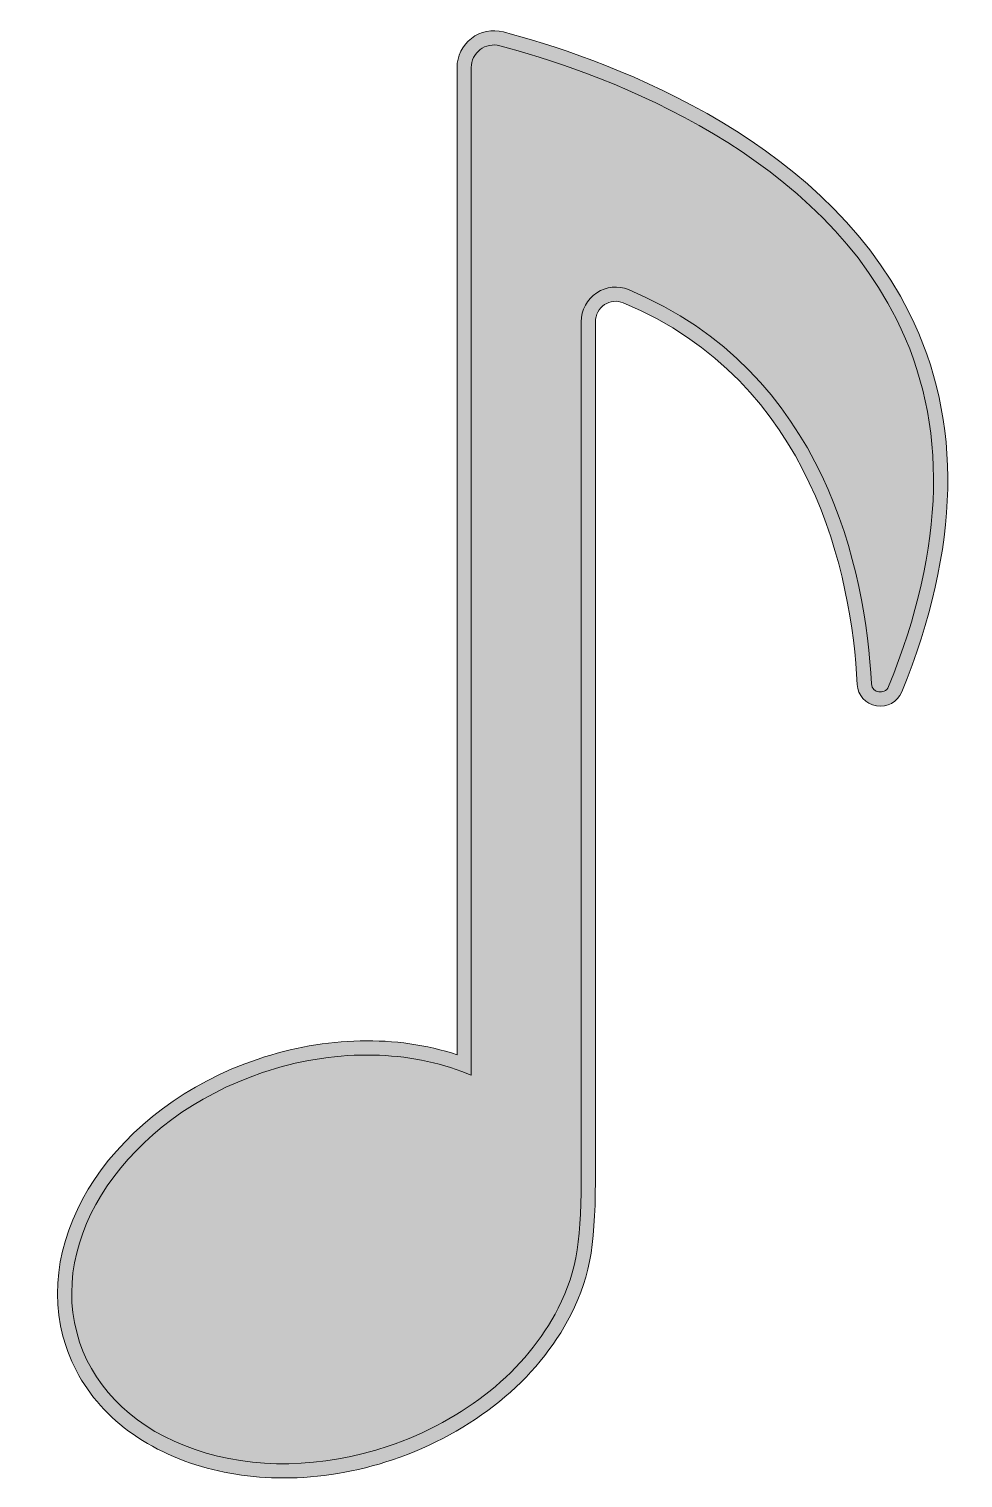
# Model space of a CAD drawing. Header units: inches. Extents: x 0.84 to 2.48, y -3.19 to -0.65.
import ezdxf

# ---------------------------------------------------------------- set-up
doc = ezdxf.new("R2010")
doc.units = ezdxf.units.IN
doc.header["$MEASUREMENT"] = 0
doc.layers.add('Design', color=7, linetype='Continuous', lineweight=0)

msp = doc.modelspace()

# ---------------------------------------------------------------- hatches: boundary and pattern name
at = {"layer": 'Design', "true_color": 0xf8e0c5, "transparency": 33554687}
h = msp.add_hatch(color=254, dxfattribs=at)
h.dxf.hatch_style = 2
edge = h.paths.add_edge_path()
edge.add_spline(control_points=[(2.3808, -1.1497), (2.2224, -0.8321), (1.8297, -0.699), (1.6683, -0.6566), (1.6486, -0.6514), (1.6282, -0.6556), (1.6121, -0.6679), (1.5961, -0.6803), (1.5869, -0.699), (1.5869, -0.7192), (1.5869, -0.7192), (1.5869, -2.4516), (1.5869, -2.4516), (1.4802, -2.4165), (1.3569, -2.419), (1.2375, -2.4591), (0.9865, -2.5435), (0.8354, -2.7698), (0.9005, -2.9637), (0.9323, -3.0582), (1.0098, -3.1308), (1.1189, -3.1681), (1.1701, -3.1856), (1.2253, -3.1943), (1.2822, -3.1943), (1.3452, -3.1943), (1.4102, -3.1836), (1.4738, -3.1623), (1.6144, -3.115), (1.7284, -3.0222), (1.7866, -2.9077), (1.8233, -2.8354), (1.8299, -2.7775), (1.8299, -2.651), (1.8299, -2.651), (1.8299, -1.1651), (1.8299, -1.1651), (1.8299, -1.1531), (1.8358, -1.1419), (1.8459, -1.1352), (1.8557, -1.1287), (1.8676, -1.1275), (1.8784, -1.132), (2.2121, -1.2712), (2.2792, -1.6114), (2.2895, -1.8018), (2.2905, -1.821), (2.304, -1.8361), (2.323, -1.8393), (2.3423, -1.8425), (2.3601, -1.8327), (2.3675, -1.8146), (2.4706, -1.5625), (2.4751, -1.3388), (2.3808, -1.1497)], knot_values=[0, 0, 0, 0, 1, 1, 1, 2, 2, 2, 3, 3, 3, 4, 4, 4, 5, 5, 5, 6, 6, 6, 7, 7, 7, 8, 8, 8, 9, 9, 9, 10, 10, 10, 11, 11, 11, 12, 12, 12, 13, 13, 13, 14, 14, 14, 15, 15, 15, 16, 16, 16, 17, 17, 17, 18, 18, 18, 18], degree=3, periodic=0)
at = {"layer": 'Design', "true_color": 0x333333, "transparency": 33554687}
h = msp.add_hatch(color=250, dxfattribs=at)
h.dxf.hatch_style = 2
edge = h.paths.add_edge_path()
edge.add_spline(control_points=[(2.3444, -1.8052), (2.3409, -1.8137), (2.3332, -1.8157), (2.3272, -1.8147), (2.3213, -1.8137), (2.3149, -1.8094), (2.3144, -1.8004), (2.3038, -1.6042), (2.2344, -1.2533), (1.888, -1.1089), (1.8696, -1.1012), (1.8487, -1.1033), (1.832, -1.1144), (1.815, -1.1257), (1.8049, -1.1447), (1.8049, -1.1651), (1.8049, -1.1651), (1.8049, -2.651), (1.8049, -2.651), (1.8049, -2.7731), (1.7987, -2.8286), (1.7643, -2.8964), (1.709, -3.0051), (1.6002, -3.0934), (1.4658, -3.1386), (1.35, -3.1775), (1.2297, -3.1796), (1.127, -3.1444), (1.0254, -3.1097), (0.9534, -3.0427), (0.9242, -2.9557), (0.8635, -2.7749), (1.0076, -2.5628), (1.2454, -2.4829), (1.3066, -2.4623), (1.3687, -2.452), (1.4288, -2.452), (1.487, -2.452), (1.5433, -2.4617), (1.595, -2.481), (1.595, -2.481), (1.6119, -2.4873), (1.6119, -2.4873), (1.6119, -2.4873), (1.6119, -0.7192), (1.6119, -0.7192), (1.6119, -0.7068), (1.6176, -0.6953), (1.6274, -0.6877), (1.6372, -0.6801), (1.6498, -0.6776), (1.6619, -0.6808), (1.8201, -0.7224), (2.2045, -0.8524), (2.3584, -1.1608), (2.4494, -1.3432), (2.4447, -1.56), (2.3444, -1.8052)], knot_values=[0, 0, 0, 0, 1, 1, 1, 2, 2, 2, 3, 3, 3, 4, 4, 4, 5, 5, 5, 6, 6, 6, 7, 7, 7, 8, 8, 8, 9, 9, 9, 10, 10, 10, 11, 11, 11, 12, 12, 12, 13, 13, 13, 14, 14, 14, 15, 15, 15, 16, 16, 16, 17, 17, 17, 18, 18, 18, 19, 19, 19, 19], degree=3, periodic=0)
edge = h.paths.add_edge_path()
edge.add_spline(control_points=[(2.3808, -1.1497), (2.2224, -0.8321), (1.8297, -0.699), (1.6683, -0.6566), (1.6486, -0.6514), (1.6282, -0.6556), (1.6121, -0.6679), (1.5961, -0.6803), (1.5869, -0.699), (1.5869, -0.7192), (1.5869, -0.7192), (1.5869, -2.4516), (1.5869, -2.4516), (1.4802, -2.4165), (1.3569, -2.419), (1.2375, -2.4591), (0.9865, -2.5435), (0.8354, -2.7698), (0.9005, -2.9637), (0.9323, -3.0582), (1.0098, -3.1308), (1.1189, -3.1681), (1.1701, -3.1856), (1.2253, -3.1943), (1.2822, -3.1943), (1.3452, -3.1943), (1.4102, -3.1836), (1.4738, -3.1623), (1.6144, -3.115), (1.7284, -3.0222), (1.7866, -2.9077), (1.8233, -2.8354), (1.8299, -2.7775), (1.8299, -2.651), (1.8299, -2.651), (1.8299, -1.1651), (1.8299, -1.1651), (1.8299, -1.1531), (1.8358, -1.1419), (1.8459, -1.1352), (1.8557, -1.1287), (1.8676, -1.1275), (1.8784, -1.132), (2.2121, -1.2712), (2.2792, -1.6114), (2.2895, -1.8018), (2.2905, -1.821), (2.304, -1.8361), (2.323, -1.8393), (2.3423, -1.8425), (2.3601, -1.8327), (2.3675, -1.8146), (2.4706, -1.5625), (2.4751, -1.3388), (2.3808, -1.1497)], knot_values=[0, 0, 0, 0, 1, 1, 1, 2, 2, 2, 3, 3, 3, 4, 4, 4, 5, 5, 5, 6, 6, 6, 7, 7, 7, 8, 8, 8, 9, 9, 9, 10, 10, 10, 11, 11, 11, 12, 12, 12, 13, 13, 13, 14, 14, 14, 15, 15, 15, 16, 16, 16, 17, 17, 17, 18, 18, 18, 18], degree=3, periodic=0)

# ---------------------------------------------------------------- linework, layer by layer
at = {"layer": 'Design'}
for points, knots in [([(2.3808, -1.1497), (2.2224, -0.8321), (1.8297, -0.699), (1.6683, -0.6566), (1.6486, -0.6514), (1.6282, -0.6556), (1.6121, -0.6679), (1.5961, -0.6803), (1.5869, -0.699), (1.5869, -0.7192), (1.5869, -0.7192), (1.5869, -2.4516), (1.5869, -2.4516), (1.4802, -2.4165), (1.3569, -2.419), (1.2375, -2.4591), (0.9865, -2.5435), (0.8354, -2.7698), (0.9005, -2.9637), (0.9323, -3.0582), (1.0098, -3.1308), (1.1189, -3.1681), (1.1701, -3.1856), (1.2253, -3.1943), (1.2822, -3.1943), (1.3452, -3.1943), (1.4102, -3.1836), (1.4738, -3.1623), (1.6144, -3.115), (1.7284, -3.0222), (1.7866, -2.9077), (1.8233, -2.8354), (1.8299, -2.7775), (1.8299, -2.651), (1.8299, -2.651), (1.8299, -1.1651), (1.8299, -1.1651), (1.8299, -1.1531), (1.8358, -1.1419), (1.8459, -1.1352), (1.8557, -1.1287), (1.8676, -1.1275), (1.8784, -1.132), (2.2121, -1.2712), (2.2792, -1.6114), (2.2895, -1.8018), (2.2905, -1.821), (2.304, -1.8361), (2.323, -1.8393), (2.3423, -1.8425), (2.3601, -1.8327), (2.3675, -1.8146), (2.4706, -1.5625), (2.4751, -1.3388), (2.3808, -1.1497)], [0, 0, 0, 0, 1, 1, 1, 2, 2, 2, 3, 3, 3, 4, 4, 4, 5, 5, 5, 6, 6, 6, 7, 7, 7, 8, 8, 8, 9, 9, 9, 10, 10, 10, 11, 11, 11, 12, 12, 12, 13, 13, 13, 14, 14, 14, 15, 15, 15, 16, 16, 16, 17, 17, 17, 18, 18, 18, 18]), ([(2.3808, -1.1497), (2.2224, -0.8321), (1.8297, -0.699), (1.6683, -0.6566), (1.6486, -0.6514), (1.6282, -0.6556), (1.6121, -0.6679), (1.5961, -0.6803), (1.5869, -0.699), (1.5869, -0.7192), (1.5869, -0.7192), (1.5869, -2.4516), (1.5869, -2.4516), (1.4802, -2.4165), (1.3569, -2.419), (1.2375, -2.4591), (0.9865, -2.5435), (0.8354, -2.7698), (0.9005, -2.9637), (0.9323, -3.0582), (1.0098, -3.1308), (1.1189, -3.1681), (1.1701, -3.1856), (1.2253, -3.1943), (1.2822, -3.1943), (1.3452, -3.1943), (1.4102, -3.1836), (1.4738, -3.1623), (1.6144, -3.115), (1.7284, -3.0222), (1.7866, -2.9077), (1.8233, -2.8354), (1.8299, -2.7775), (1.8299, -2.651), (1.8299, -2.651), (1.8299, -1.1651), (1.8299, -1.1651), (1.8299, -1.1531), (1.8358, -1.1419), (1.8459, -1.1352), (1.8557, -1.1287), (1.8676, -1.1275), (1.8784, -1.132), (2.2121, -1.2712), (2.2792, -1.6114), (2.2895, -1.8018), (2.2905, -1.821), (2.304, -1.8361), (2.323, -1.8393), (2.3423, -1.8425), (2.3601, -1.8327), (2.3675, -1.8146), (2.4706, -1.5625), (2.4751, -1.3388), (2.3808, -1.1497)], [0, 0, 0, 0, 1, 1, 1, 2, 2, 2, 3, 3, 3, 4, 4, 4, 5, 5, 5, 6, 6, 6, 7, 7, 7, 8, 8, 8, 9, 9, 9, 10, 10, 10, 11, 11, 11, 12, 12, 12, 13, 13, 13, 14, 14, 14, 15, 15, 15, 16, 16, 16, 17, 17, 17, 18, 18, 18, 18]), ([(2.3444, -1.8052), (2.3409, -1.8137), (2.3332, -1.8157), (2.3272, -1.8147), (2.3213, -1.8137), (2.3149, -1.8094), (2.3144, -1.8004), (2.3038, -1.6042), (2.2344, -1.2533), (1.888, -1.1089), (1.8696, -1.1012), (1.8487, -1.1033), (1.832, -1.1144), (1.815, -1.1257), (1.8049, -1.1447), (1.8049, -1.1651), (1.8049, -1.1651), (1.8049, -2.651), (1.8049, -2.651), (1.8049, -2.7731), (1.7987, -2.8286), (1.7643, -2.8964), (1.709, -3.0051), (1.6002, -3.0934), (1.4658, -3.1386), (1.35, -3.1775), (1.2297, -3.1796), (1.127, -3.1444), (1.0254, -3.1097), (0.9534, -3.0427), (0.9242, -2.9557), (0.8635, -2.7749), (1.0076, -2.5628), (1.2454, -2.4829), (1.3066, -2.4623), (1.3687, -2.452), (1.4288, -2.452), (1.487, -2.452), (1.5433, -2.4617), (1.595, -2.481), (1.595, -2.481), (1.6119, -2.4873), (1.6119, -2.4873), (1.6119, -2.4873), (1.6119, -0.7192), (1.6119, -0.7192), (1.6119, -0.7068), (1.6176, -0.6953), (1.6274, -0.6877), (1.6372, -0.6801), (1.6498, -0.6776), (1.6619, -0.6808), (1.8201, -0.7224), (2.2045, -0.8524), (2.3584, -1.1608), (2.4494, -1.3432), (2.4447, -1.56), (2.3444, -1.8052)], [0, 0, 0, 0, 1, 1, 1, 2, 2, 2, 3, 3, 3, 4, 4, 4, 5, 5, 5, 6, 6, 6, 7, 7, 7, 8, 8, 8, 9, 9, 9, 10, 10, 10, 11, 11, 11, 12, 12, 12, 13, 13, 13, 14, 14, 14, 15, 15, 15, 16, 16, 16, 17, 17, 17, 18, 18, 18, 19, 19, 19, 19])]:
    msp.add_open_spline(points, degree=3, knots=knots, dxfattribs=at)

doc.saveas('drawing.dxf')
